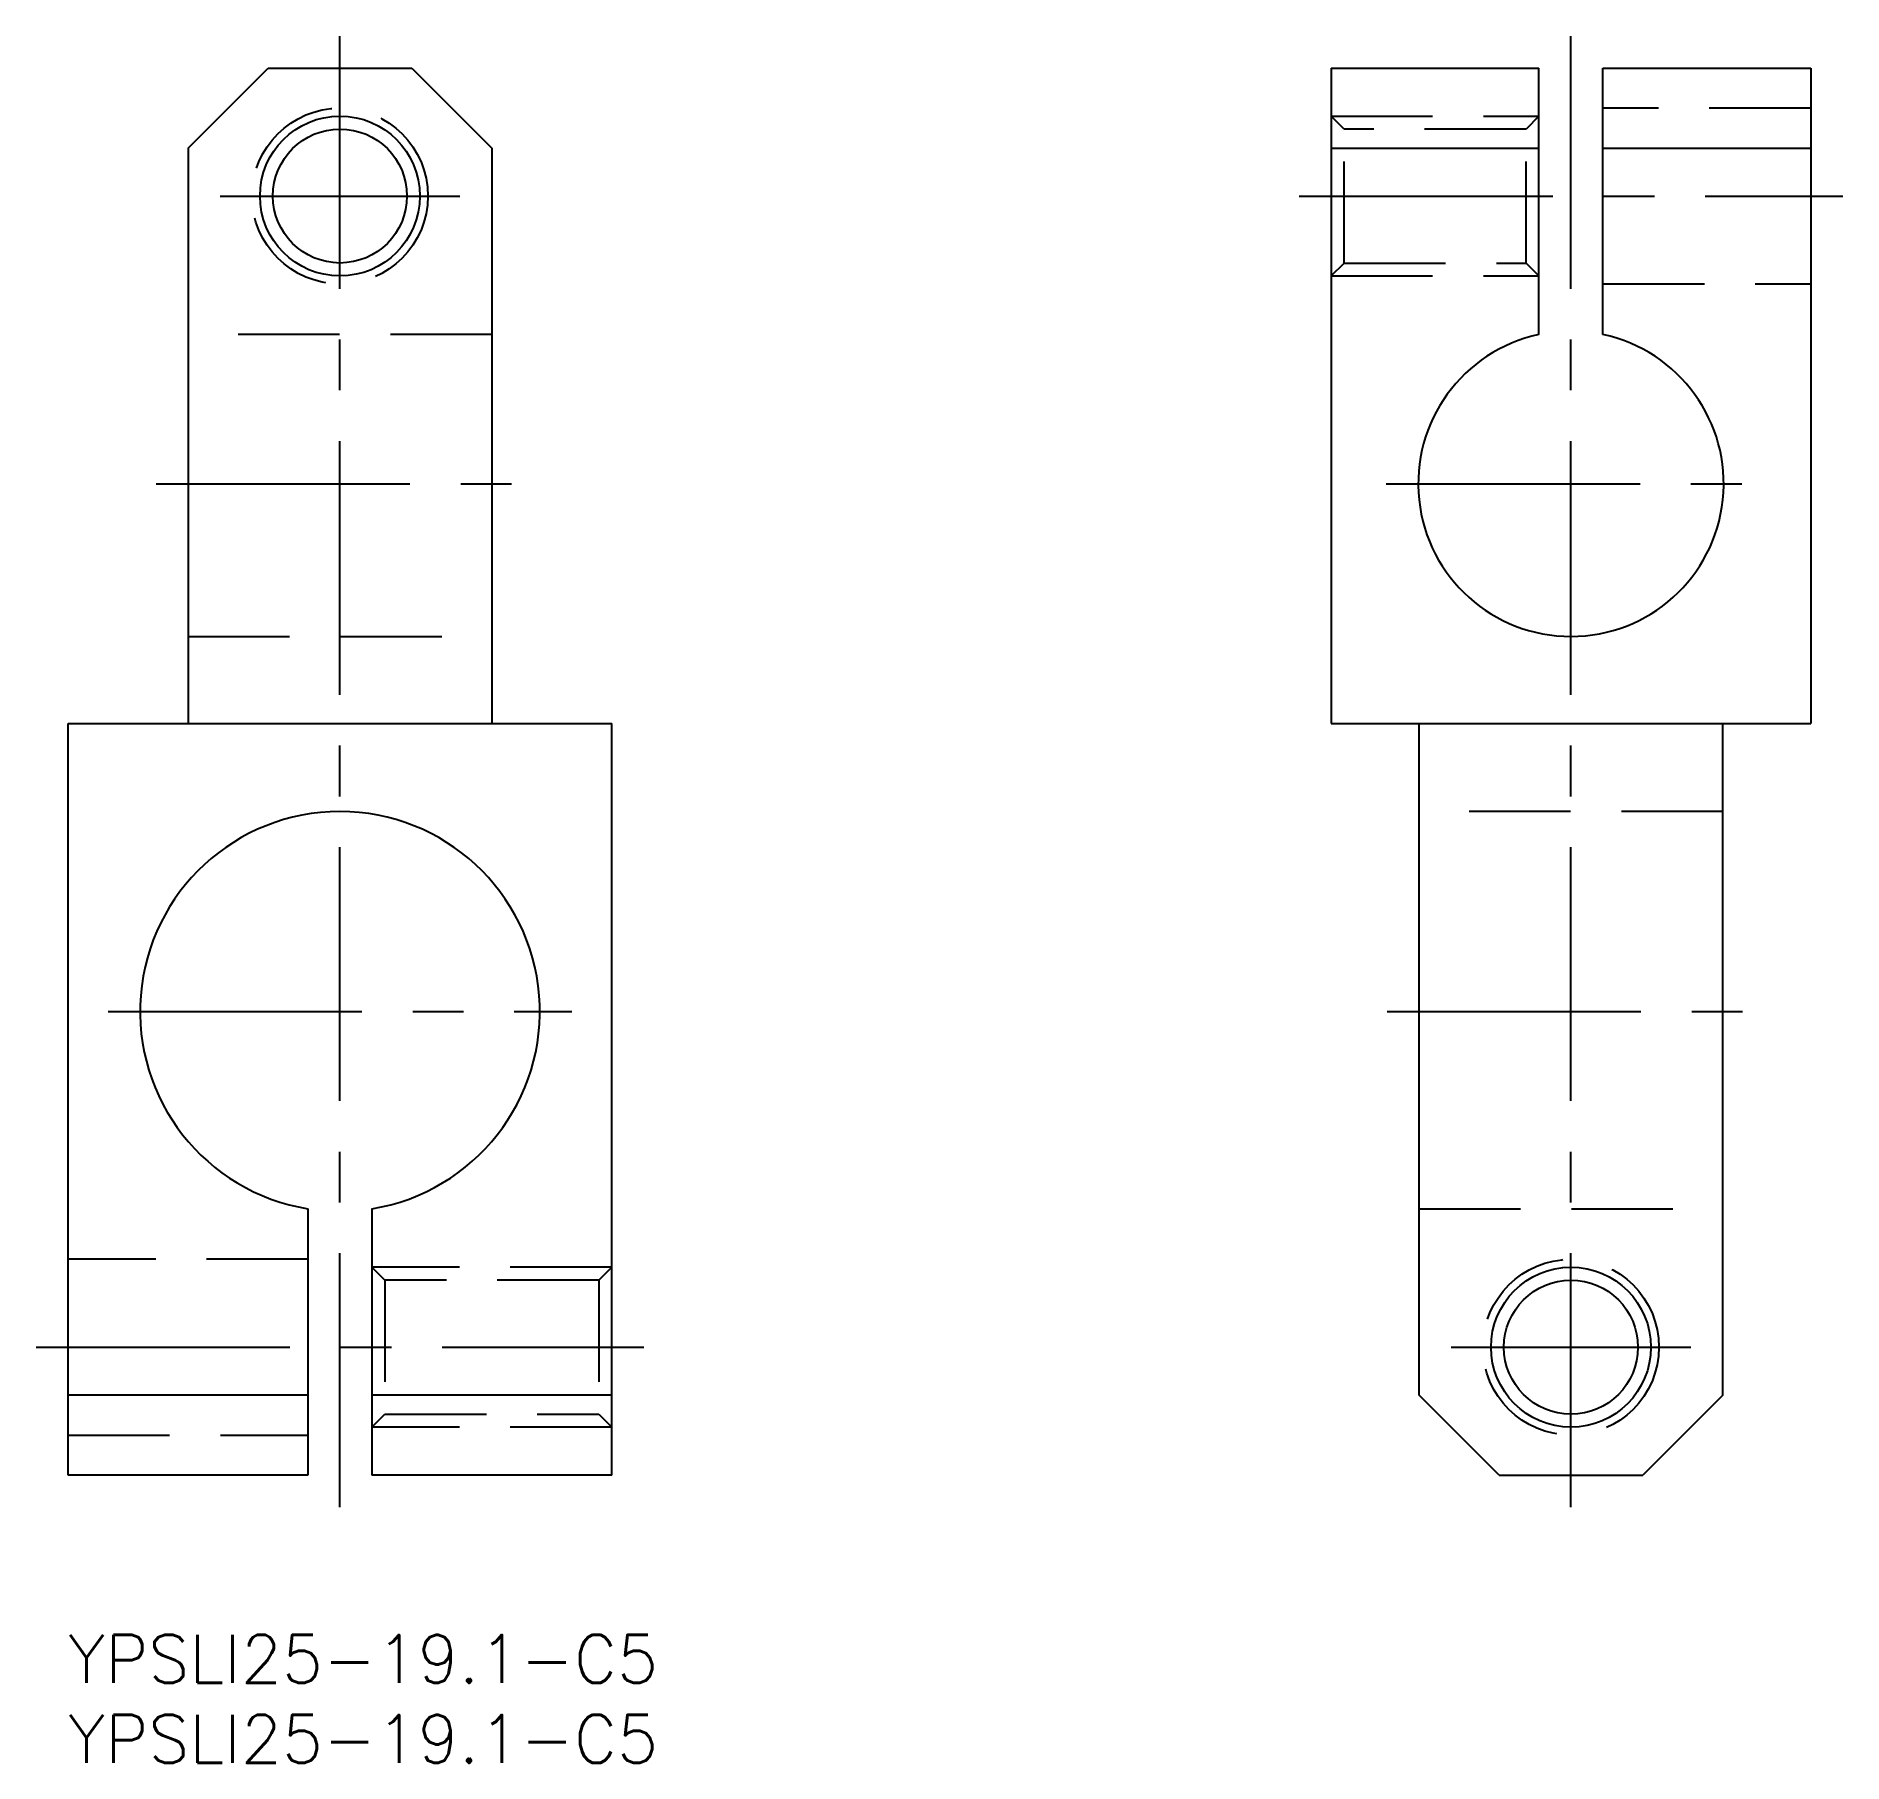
# Model space of a CAD drawing. Extents: x -2 to 111, y -8 to 100.
import ezdxf

# ---------------------------------------------------------------- set-up
doc = ezdxf.new("R2010")
doc.units = 0
doc.header["$LTSCALE"] = 0.5
doc.linetypes.add('CENTER', pattern=[50.8, 31.75, -6.35, 6.35, -6.35])
doc.linetypes.add('DASHED', pattern=[19.05, 12.7, -6.35])
for name, color, linetype in [('MSM_CENTER', 1, 'CENTER'), ('MSM_CONTINUOUS', 7, 'CONTINUOUS'), ('MSM_DASHED', 4, 'DASHED'), ('MSM_NARROW', 5, 'CONTINUOUS'), ('MSM_PART_NUMBER', 7, 'CONTINUOUS')]:
    doc.layers.add(name, color=color, linetype=linetype)
doc.styles.get("Standard").update_dxf_attribs({"font": 'txt.shx', "height": 3, "bigfont": 'bigfont.shx'})

# ---------------------------------------------------------------- blocks, each defined once
blk = doc.blocks.new('*U34')
at = {"layer": 'MSM_PART_NUMBER'}
blk.add_text('YPSLI25-19.1-C5', height=3, dxfattribs=at).set_placement((0, -3))
blk = doc.blocks.new('*U35')
at = {"layer": 'MSM_PART_NUMBER'}
blk.add_text('YPSLI25-19.1-C5', height=3, dxfattribs=at).set_placement((0, -8))

msp = doc.modelspace()

# ---------------------------------------------------------------- linework, layer by layer
at = {"layer": 'MSM_CENTER'}
for p, q in [((17, 8), (17, 100)), ((93.98, 8), (93.98, 100)), ((9.5, 90), (24.5, 90)), ((76.98, 90), (110.98, 90)), ((5.5, 72), (28.5, 72)), ((82.43, 72), (105.53, 72)), ((2.5, 39), (31.5, 39)), ((82.48, 39), (105.48, 39)), ((-2, 18), (36, 18)), ((86.48, 18), (101.48, 18))]:
    msp.add_line(p, q, dxfattribs=at)
at = {"layer": 'MSM_CONTINUOUS'}
for p, q in [((7.5, 93), (12.5, 98)), ((12.5, 98), (21.5, 98)), ((21.5, 98), (26.5, 93)), ((78.98, 98), (78.98, 57)), ((78.98, 98), (91.98, 98)), ((91.98, 81.34), (91.98, 98)), ((95.98, 98), (108.98, 98)), ((95.98, 81.34), (95.98, 98)), ((108.98, 98), (108.98, 57)), ((7.5, 93), (7.5, 57)), ((26.5, 93), (26.5, 57)), ((78.98, 93), (91.98, 93)), ((95.98, 93), (108.98, 93)), ((0, 10), (0, 57)), ((0, 57), (34, 57)), ((34, 10), (34, 57)), ((78.98, 57), (108.98, 57)), ((84.48, 15), (84.48, 57)), ((103.48, 15), (103.48, 57)), ((15, 26.66), (15, 10)), ((19, 26.66), (19, 10)), ((15, 15), (0, 15)), ((34, 15), (19, 15)), ((89.48, 10), (84.48, 15)), ((103.48, 15), (98.48, 10)), ((15, 10), (0, 10)), ((34, 10), (19, 10)), ((89.48, 10), (98.48, 10))]:
    msp.add_line(p, q, dxfattribs=at)
for centre in [(17, 90), (93.98, 18)]:
    msp.add_circle(centre, 4.19, dxfattribs=at)
for centre, radius, start, end in [((93.98, 72), 9.55, 102.0886, 77.9114), ((17, 39), 12.5, 279.2069, 260.7931)]:
    msp.add_arc(centre, radius, start, end, dxfattribs=at)
at = {"layer": 'MSM_DASHED'}
for p, q in [((79.79, 94.19), (78.98, 95)), ((78.98, 95), (91.98, 95)), ((91.98, 95), (91.17, 94.19)), ((108.98, 95.5), (95.98, 95.5)), ((91.17, 94.19), (79.79, 94.19)), ((79.79, 85.81), (79.79, 94.19)), ((91.17, 85.81), (91.17, 94.19)), ((78.98, 85), (79.79, 85.81)), ((78.98, 85), (91.98, 85)), ((79.79, 85.81), (91.17, 85.81)), ((91.17, 85.81), (91.98, 85)), ((95.98, 84.5), (108.98, 84.5)), ((26.5, 81.34), (7.5, 81.34)), ((7.5, 62.45), (26.5, 62.45)), ((103.48, 51.5), (84.48, 51.5)), ((84.48, 26.66), (103.48, 26.66)), ((15, 23.5), (0, 23.5)), ((19.81, 22.19), (19, 23)), ((34, 23), (19, 23)), ((34, 23), (33.19, 22.19)), ((33.19, 22.19), (19.81, 22.19)), ((19.81, 22.19), (19.81, 13.81)), ((33.19, 22.19), (33.19, 13.81)), ((19, 13), (19.81, 13.81)), ((19.81, 13.81), (33.19, 13.81)), ((33.19, 13.81), (34, 13)), ((0, 12.5), (15, 12.5)), ((34, 13), (19, 13))]:
    msp.add_line(p, q, dxfattribs=at)
for centre in [(17, 90), (93.98, 18)]:
    msp.add_circle(centre, 5.5, dxfattribs=at)
at = {"layer": 'MSM_NARROW'}
for centre in [(17, 90), (93.98, 18)]:
    msp.add_circle(centre, 5, dxfattribs=at)

# ---------------------------------------------------------------- block references
at = {"layer": 'MSM_CONTINUOUS'}
for name in ['*U34', '*U35']:
    msp.add_blockref(name, (0, 0), dxfattribs=at)

doc.saveas('drawing.dxf')
